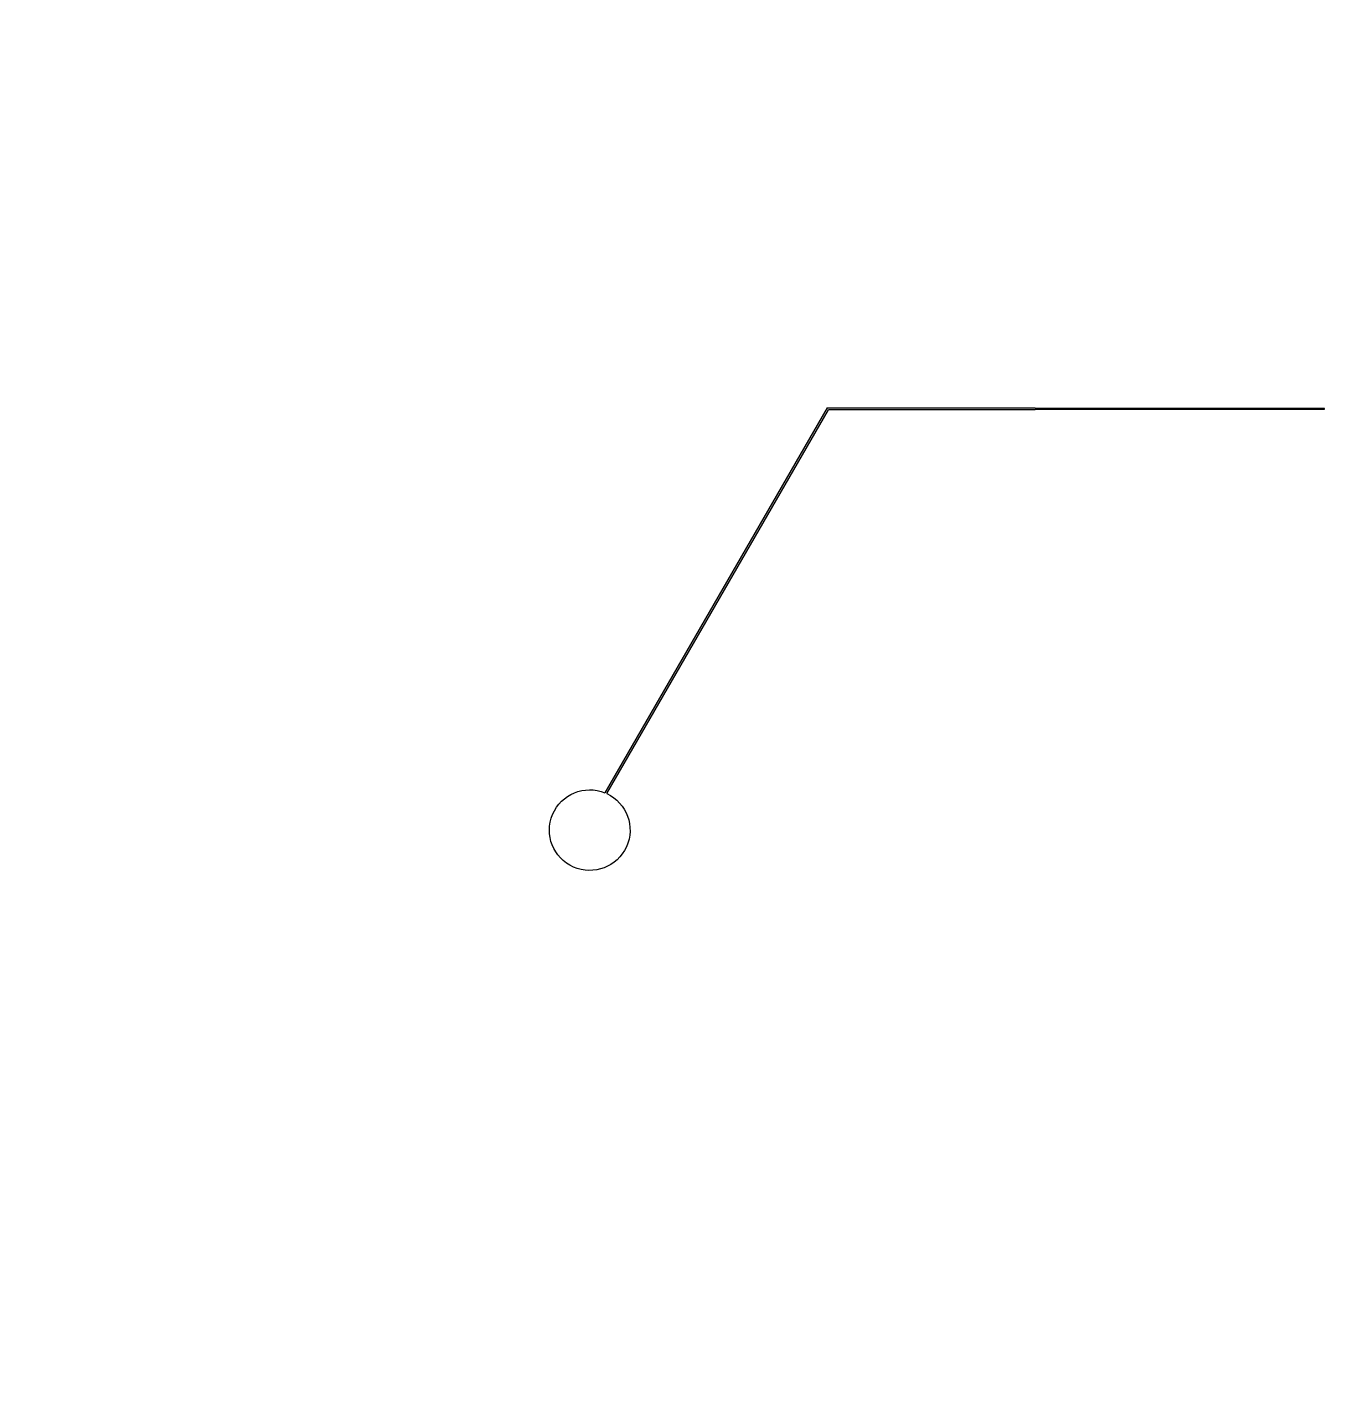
# Model space of a CAD drawing. Header units: inches. Extents: x 734146 to 834146, y 204695 to 304695.
# Drawn here: x 801116 to 807389, y 259874 to 266471 of the extents above; entities that cross this region are included whole.
import ezdxf

# ---------------------------------------------------------------- set-up
doc = ezdxf.new("R2010")
doc.units = ezdxf.units.IN
doc.header["$MEASUREMENT"] = 0

# ---------------------------------------------------------------- blocks, each defined once
blk = doc.blocks.new('*U39')
for p, q in [((-2303.7, -902.2), (-3378.3, 959.1)), ((-3369, 963.2), (-2297.8, -892.2)), ((-2303.7, -902.2), (-1297.9, -902.2)), ((-1297.9, -892.2), (-2297.8, -892.2)), ((-1297.9, -895.7), (-1297.9, -892.2)), ((-1297.9, -895.7), (-1294.9, -895.7)), ((-1294.9, -898.7), (-1297.9, -898.7)), ((-1297.9, -902.2), (-1297.9, -898.7)), ((-1294.9, -895.7), (-1294.9, -898.7))]:
    blk.add_line(p, q)
for points in [[(-1290.9, -895.7), (-1290.9, -898.7), (-1293.9, -898.7), (-1293.9, -895.7)], [(-1286.9, -895.7), (-1286.9, -898.7), (-1289.9, -898.7), (-1289.9, -895.7)], [(-1282.9, -895.7), (-1282.9, -898.7), (-1285.9, -898.7), (-1285.9, -895.7)], [(-1278.9, -895.7), (-1278.9, -898.7), (-1281.9, -898.7), (-1281.9, -895.7)], [(-1274.9, -895.7), (-1274.9, -898.7), (-1277.9, -898.7), (-1277.9, -895.7)], [(-1270.9, -895.7), (-1270.9, -898.7), (-1273.9, -898.7), (-1273.9, -895.7)], [(-1266.9, -895.7), (-1266.9, -898.7), (-1269.9, -898.7), (-1269.9, -895.7)], [(-1262.9, -895.7), (-1262.9, -898.7), (-1265.9, -898.7), (-1265.9, -895.7)], [(-1258.9, -895.7), (-1258.9, -898.7), (-1261.9, -898.7), (-1261.9, -895.7)], [(-1254.9, -895.7), (-1254.9, -898.7), (-1257.9, -898.7), (-1257.9, -895.7)], [(-1250.9, -895.7), (-1250.9, -898.7), (-1253.9, -898.7), (-1253.9, -895.7)], [(-1246.9, -895.7), (-1246.9, -898.7), (-1249.9, -898.7), (-1249.9, -895.7)], [(-1242.9, -895.7), (-1242.9, -898.7), (-1245.9, -898.7), (-1245.9, -895.7)], [(-1238.9, -895.7), (-1238.9, -898.7), (-1241.9, -898.7), (-1241.9, -895.7)], [(-1234.9, -895.7), (-1234.9, -898.7), (-1237.9, -898.7), (-1237.9, -895.7)], [(-1230.9, -895.7), (-1230.9, -898.7), (-1233.9, -898.7), (-1233.9, -895.7)], [(-1226.9, -895.7), (-1226.9, -898.7), (-1229.9, -898.7), (-1229.9, -895.7)], [(-1222.9, -895.7), (-1222.9, -898.7), (-1225.9, -898.7), (-1225.9, -895.7)], [(-1218.9, -895.7), (-1218.9, -898.7), (-1221.9, -898.7), (-1221.9, -895.7)], [(-1214.9, -895.7), (-1214.9, -898.7), (-1217.9, -898.7), (-1217.9, -895.7)], [(-1210.9, -895.7), (-1210.9, -898.7), (-1213.9, -898.7), (-1213.9, -895.7)], [(-1206.9, -895.7), (-1206.9, -898.7), (-1209.9, -898.7), (-1209.9, -895.7)], [(-1202.9, -895.7), (-1202.9, -898.7), (-1205.9, -898.7), (-1205.9, -895.7)], [(-1198.9, -895.7), (-1198.9, -898.7), (-1201.9, -898.7), (-1201.9, -895.7)], [(-1194.9, -895.7), (-1194.9, -898.7), (-1197.9, -898.7), (-1197.9, -895.7)], [(-1190.9, -895.7), (-1190.9, -898.7), (-1193.9, -898.7), (-1193.9, -895.7)], [(-1186.9, -895.7), (-1186.9, -898.7), (-1189.9, -898.7), (-1189.9, -895.7)], [(-1182.9, -895.7), (-1182.9, -898.7), (-1185.9, -898.7), (-1185.9, -895.7)], [(-1178.9, -895.7), (-1178.9, -898.7), (-1181.9, -898.7), (-1181.9, -895.7)], [(-1174.9, -895.7), (-1174.9, -898.7), (-1177.9, -898.7), (-1177.9, -895.7)], [(-1170.9, -895.7), (-1170.9, -898.7), (-1173.9, -898.7), (-1173.9, -895.7)], [(-1166.9, -895.7), (-1166.9, -898.7), (-1169.9, -898.7), (-1169.9, -895.7)], [(-1162.9, -895.7), (-1162.9, -898.7), (-1165.9, -898.7), (-1165.9, -895.7)], [(-1158.9, -895.7), (-1158.9, -898.7), (-1161.9, -898.7), (-1161.9, -895.7)], [(-1154.9, -895.7), (-1154.9, -898.7), (-1157.9, -898.7), (-1157.9, -895.7)], [(-1150.9, -895.7), (-1150.9, -898.7), (-1153.9, -898.7), (-1153.9, -895.7)], [(-1146.9, -895.7), (-1146.9, -898.7), (-1149.9, -898.7), (-1149.9, -895.7)], [(-1142.9, -895.7), (-1142.9, -898.7), (-1145.9, -898.7), (-1145.9, -895.7)], [(-1138.9, -895.7), (-1138.9, -898.7), (-1141.9, -898.7), (-1141.9, -895.7)], [(-1134.9, -895.7), (-1134.9, -898.7), (-1137.9, -898.7), (-1137.9, -895.7)], [(-1130.9, -895.7), (-1130.9, -898.7), (-1133.9, -898.7), (-1133.9, -895.7)], [(-1126.9, -895.7), (-1126.9, -898.7), (-1129.9, -898.7), (-1129.9, -895.7)], [(-1122.9, -895.7), (-1122.9, -898.7), (-1125.9, -898.7), (-1125.9, -895.7)], [(-1118.9, -895.7), (-1118.9, -898.7), (-1121.9, -898.7), (-1121.9, -895.7)], [(-1114.9, -895.7), (-1114.9, -898.7), (-1117.9, -898.7), (-1117.9, -895.7)], [(-1110.9, -895.7), (-1110.9, -898.7), (-1113.9, -898.7), (-1113.9, -895.7)], [(-1106.9, -895.7), (-1106.9, -898.7), (-1109.9, -898.7), (-1109.9, -895.7)], [(-1102.9, -895.7), (-1102.9, -898.7), (-1105.9, -898.7), (-1105.9, -895.7)], [(-1098.9, -895.7), (-1098.9, -898.7), (-1101.9, -898.7), (-1101.9, -895.7)], [(-1094.9, -895.7), (-1094.9, -898.7), (-1097.9, -898.7), (-1097.9, -895.7)], [(-1090.9, -895.7), (-1090.9, -898.7), (-1093.9, -898.7), (-1093.9, -895.7)], [(-1086.9, -895.7), (-1086.9, -898.7), (-1089.9, -898.7), (-1089.9, -895.7)], [(-1082.9, -895.7), (-1082.9, -898.7), (-1085.9, -898.7), (-1085.9, -895.7)], [(-1078.9, -895.7), (-1078.9, -898.7), (-1081.9, -898.7), (-1081.9, -895.7)], [(-1074.9, -895.7), (-1074.9, -898.7), (-1077.9, -898.7), (-1077.9, -895.7)], [(-1070.9, -895.7), (-1070.9, -898.7), (-1073.9, -898.7), (-1073.9, -895.7)], [(-1066.9, -895.7), (-1066.9, -898.7), (-1069.9, -898.7), (-1069.9, -895.7)], [(-1062.9, -895.7), (-1062.9, -898.7), (-1065.9, -898.7), (-1065.9, -895.7)], [(-1058.9, -895.7), (-1058.9, -898.7), (-1061.9, -898.7), (-1061.9, -895.7)], [(-1054.9, -895.7), (-1054.9, -898.7), (-1057.9, -898.7), (-1057.9, -895.7)], [(-1050.9, -895.7), (-1050.9, -898.7), (-1053.9, -898.7), (-1053.9, -895.7)], [(-1046.9, -895.7), (-1046.9, -898.7), (-1049.9, -898.7), (-1049.9, -895.7)], [(-1042.9, -895.7), (-1042.9, -898.7), (-1045.9, -898.7), (-1045.9, -895.7)], [(-1038.9, -895.7), (-1038.9, -898.7), (-1041.9, -898.7), (-1041.9, -895.7)], [(-1034.9, -895.7), (-1034.9, -898.7), (-1037.9, -898.7), (-1037.9, -895.7)], [(-1030.9, -895.7), (-1030.9, -898.7), (-1033.9, -898.7), (-1033.9, -895.7)], [(-1026.9, -895.7), (-1026.9, -898.7), (-1029.9, -898.7), (-1029.9, -895.7)], [(-1022.9, -895.7), (-1022.9, -898.7), (-1025.9, -898.7), (-1025.9, -895.7)], [(-1018.9, -895.7), (-1018.9, -898.7), (-1021.9, -898.7), (-1021.9, -895.7)], [(-1014.9, -895.7), (-1014.9, -898.7), (-1017.9, -898.7), (-1017.9, -895.7)], [(-1010.9, -895.7), (-1010.9, -898.7), (-1013.9, -898.7), (-1013.9, -895.7)], [(-1006.9, -895.7), (-1006.9, -898.7), (-1009.9, -898.7), (-1009.9, -895.7)], [(-1002.9, -895.7), (-1002.9, -898.7), (-1005.9, -898.7), (-1005.9, -895.7)], [(-998.9, -895.7), (-998.9, -898.7), (-1001.9, -898.7), (-1001.9, -895.7)], [(-994.9, -895.7), (-994.9, -898.7), (-997.9, -898.7), (-997.9, -895.7)], [(-990.9, -895.7), (-990.9, -898.7), (-993.9, -898.7), (-993.9, -895.7)], [(-986.9, -895.7), (-986.9, -898.7), (-989.9, -898.7), (-989.9, -895.7)], [(-982.9, -895.7), (-982.9, -898.7), (-985.9, -898.7), (-985.9, -895.7)], [(-978.9, -895.7), (-978.9, -898.7), (-981.9, -898.7), (-981.9, -895.7)], [(-974.9, -895.7), (-974.9, -898.7), (-977.9, -898.7), (-977.9, -895.7)], [(-970.9, -895.7), (-970.9, -898.7), (-973.9, -898.7), (-973.9, -895.7)], [(-966.9, -895.7), (-966.9, -898.7), (-969.9, -898.7), (-969.9, -895.7)], [(-962.9, -895.7), (-962.9, -898.7), (-965.9, -898.7), (-965.9, -895.7)], [(-958.9, -895.7), (-958.9, -898.7), (-961.9, -898.7), (-961.9, -895.7)], [(-954.9, -895.7), (-954.9, -898.7), (-957.9, -898.7), (-957.9, -895.7)], [(-950.9, -895.7), (-950.9, -898.7), (-953.9, -898.7), (-953.9, -895.7)], [(-946.9, -895.7), (-946.9, -898.7), (-949.9, -898.7), (-949.9, -895.7)], [(-942.9, -895.7), (-942.9, -898.7), (-945.9, -898.7), (-945.9, -895.7)], [(-938.9, -895.7), (-938.9, -898.7), (-941.9, -898.7), (-941.9, -895.7)], [(-934.9, -895.7), (-934.9, -898.7), (-937.9, -898.7), (-937.9, -895.7)], [(-930.9, -895.7), (-930.9, -898.7), (-933.9, -898.7), (-933.9, -895.7)], [(-926.9, -895.7), (-926.9, -898.7), (-929.9, -898.7), (-929.9, -895.7)], [(-922.9, -895.7), (-922.9, -898.7), (-925.9, -898.7), (-925.9, -895.7)], [(-918.9, -895.7), (-918.9, -898.7), (-921.9, -898.7), (-921.9, -895.7)], [(-914.9, -895.7), (-914.9, -898.7), (-917.9, -898.7), (-917.9, -895.7)], [(-910.9, -895.7), (-910.9, -898.7), (-913.9, -898.7), (-913.9, -895.7)], [(-906.9, -895.7), (-906.9, -898.7), (-909.9, -898.7), (-909.9, -895.7)], [(-902.9, -895.7), (-902.9, -898.7), (-905.9, -898.7), (-905.9, -895.7)], [(-898.9, -895.7), (-898.9, -898.7), (-901.9, -898.7), (-901.9, -895.7)], [(-894.9, -895.7), (-894.9, -898.7), (-897.9, -898.7), (-897.9, -895.7)], [(-890.9, -895.7), (-890.9, -898.7), (-893.9, -898.7), (-893.9, -895.7)], [(-886.9, -895.7), (-886.9, -898.7), (-889.9, -898.7), (-889.9, -895.7)], [(-882.9, -895.7), (-882.9, -898.7), (-885.9, -898.7), (-885.9, -895.7)], [(-878.9, -895.7), (-878.9, -898.7), (-881.9, -898.7), (-881.9, -895.7)], [(-874.9, -895.7), (-874.9, -898.7), (-877.9, -898.7), (-877.9, -895.7)], [(-870.9, -895.7), (-870.9, -898.7), (-873.9, -898.7), (-873.9, -895.7)], [(-866.9, -895.7), (-866.9, -898.7), (-869.9, -898.7), (-869.9, -895.7)], [(-862.9, -895.7), (-862.9, -898.7), (-865.9, -898.7), (-865.9, -895.7)], [(-858.9, -895.7), (-858.9, -898.7), (-861.9, -898.7), (-861.9, -895.7)], [(-854.9, -895.7), (-854.9, -898.7), (-857.9, -898.7), (-857.9, -895.7)], [(-850.9, -895.7), (-850.9, -898.7), (-853.9, -898.7), (-853.9, -895.7)], [(-846.9, -895.7), (-846.9, -898.7), (-849.9, -898.7), (-849.9, -895.7)], [(-842.9, -895.7), (-842.9, -898.7), (-845.9, -898.7), (-845.9, -895.7)], [(-838.9, -895.7), (-838.9, -898.7), (-841.9, -898.7), (-841.9, -895.7)], [(-834.9, -895.7), (-834.9, -898.7), (-837.9, -898.7), (-837.9, -895.7)], [(-830.9, -895.7), (-830.9, -898.7), (-833.9, -898.7), (-833.9, -895.7)], [(-826.9, -895.7), (-826.9, -898.7), (-829.9, -898.7), (-829.9, -895.7)], [(-822.9, -895.7), (-822.9, -898.7), (-825.9, -898.7), (-825.9, -895.7)], [(-818.9, -895.7), (-818.9, -898.7), (-821.9, -898.7), (-821.9, -895.7)], [(-814.9, -895.7), (-814.9, -898.7), (-817.9, -898.7), (-817.9, -895.7)], [(-810.9, -895.7), (-810.9, -898.7), (-813.9, -898.7), (-813.9, -895.7)], [(-806.9, -895.7), (-806.9, -898.7), (-809.9, -898.7), (-809.9, -895.7)], [(-802.9, -895.7), (-802.9, -898.7), (-805.9, -898.7), (-805.9, -895.7)], [(-798.9, -895.7), (-798.9, -898.7), (-801.9, -898.7), (-801.9, -895.7)], [(-794.9, -895.7), (-794.9, -898.7), (-797.9, -898.7), (-797.9, -895.7)], [(-790.9, -895.7), (-790.9, -898.7), (-793.9, -898.7), (-793.9, -895.7)], [(-786.9, -895.7), (-786.9, -898.7), (-789.9, -898.7), (-789.9, -895.7)], [(-782.9, -895.7), (-782.9, -898.7), (-785.9, -898.7), (-785.9, -895.7)], [(-778.9, -895.7), (-778.9, -898.7), (-781.9, -898.7), (-781.9, -895.7)], [(-774.9, -895.7), (-774.9, -898.7), (-777.9, -898.7), (-777.9, -895.7)], [(-770.9, -895.7), (-770.9, -898.7), (-773.9, -898.7), (-773.9, -895.7)], [(-766.9, -895.7), (-766.9, -898.7), (-769.9, -898.7), (-769.9, -895.7)], [(-762.9, -895.7), (-762.9, -898.7), (-765.9, -898.7), (-765.9, -895.7)], [(-758.9, -895.7), (-758.9, -898.7), (-761.9, -898.7), (-761.9, -895.7)], [(-754.9, -895.7), (-754.9, -898.7), (-757.9, -898.7), (-757.9, -895.7)], [(-750.9, -895.7), (-750.9, -898.7), (-753.9, -898.7), (-753.9, -895.7)], [(-746.9, -895.7), (-746.9, -898.7), (-749.9, -898.7), (-749.9, -895.7)], [(-742.9, -895.7), (-742.9, -898.7), (-745.9, -898.7), (-745.9, -895.7)], [(-738.9, -895.7), (-738.9, -898.7), (-741.9, -898.7), (-741.9, -895.7)], [(-734.9, -895.7), (-734.9, -898.7), (-737.9, -898.7), (-737.9, -895.7)], [(-730.9, -895.7), (-730.9, -898.7), (-733.9, -898.7), (-733.9, -895.7)], [(-726.9, -895.7), (-726.9, -898.7), (-729.9, -898.7), (-729.9, -895.7)], [(-722.9, -895.7), (-722.9, -898.7), (-725.9, -898.7), (-725.9, -895.7)], [(-718.9, -895.7), (-718.9, -898.7), (-721.9, -898.7), (-721.9, -895.7)], [(-714.9, -895.7), (-714.9, -898.7), (-717.9, -898.7), (-717.9, -895.7)], [(-710.9, -895.7), (-710.9, -898.7), (-713.9, -898.7), (-713.9, -895.7)], [(-706.9, -895.7), (-706.9, -898.7), (-709.9, -898.7), (-709.9, -895.7)], [(-702.9, -895.7), (-702.9, -898.7), (-705.9, -898.7), (-705.9, -895.7)], [(-698.9, -895.7), (-698.9, -898.7), (-701.9, -898.7), (-701.9, -895.7)], [(-694.9, -895.7), (-694.9, -898.7), (-697.9, -898.7), (-697.9, -895.7)], [(-690.9, -895.7), (-690.9, -898.7), (-693.9, -898.7), (-693.9, -895.7)], [(-686.9, -895.7), (-686.9, -898.7), (-689.9, -898.7), (-689.9, -895.7)], [(-682.9, -895.7), (-682.9, -898.7), (-685.9, -898.7), (-685.9, -895.7)], [(-678.9, -895.7), (-678.9, -898.7), (-681.9, -898.7), (-681.9, -895.7)], [(-674.9, -895.7), (-674.9, -898.7), (-677.9, -898.7), (-677.9, -895.7)], [(-670.9, -895.7), (-670.9, -898.7), (-673.9, -898.7), (-673.9, -895.7)], [(-666.9, -895.7), (-666.9, -898.7), (-669.9, -898.7), (-669.9, -895.7)], [(-662.9, -895.7), (-662.9, -898.7), (-665.9, -898.7), (-665.9, -895.7)], [(-658.9, -895.7), (-658.9, -898.7), (-661.9, -898.7), (-661.9, -895.7)], [(-654.9, -895.7), (-654.9, -898.7), (-657.9, -898.7), (-657.9, -895.7)], [(-650.9, -895.7), (-650.9, -898.7), (-653.9, -898.7), (-653.9, -895.7)], [(-646.9, -895.7), (-646.9, -898.7), (-649.9, -898.7), (-649.9, -895.7)], [(-642.9, -895.7), (-642.9, -898.7), (-645.9, -898.7), (-645.9, -895.7)], [(-638.9, -895.7), (-638.9, -898.7), (-641.9, -898.7), (-641.9, -895.7)], [(-634.9, -895.7), (-634.9, -898.7), (-637.9, -898.7), (-637.9, -895.7)], [(-630.9, -895.7), (-630.9, -898.7), (-633.9, -898.7), (-633.9, -895.7)], [(-626.9, -895.7), (-626.9, -898.7), (-629.9, -898.7), (-629.9, -895.7)], [(-622.9, -895.7), (-622.9, -898.7), (-625.9, -898.7), (-625.9, -895.7)], [(-618.9, -895.7), (-618.9, -898.7), (-621.9, -898.7), (-621.9, -895.7)], [(-614.9, -895.7), (-614.9, -898.7), (-617.9, -898.7), (-617.9, -895.7)], [(-610.9, -895.7), (-610.9, -898.7), (-613.9, -898.7), (-613.9, -895.7)], [(-606.9, -895.7), (-606.9, -898.7), (-609.9, -898.7), (-609.9, -895.7)], [(-602.9, -895.7), (-602.9, -898.7), (-605.9, -898.7), (-605.9, -895.7)], [(-598.9, -895.7), (-598.9, -898.7), (-601.9, -898.7), (-601.9, -895.7)], [(-594.9, -895.7), (-594.9, -898.7), (-597.9, -898.7), (-597.9, -895.7)], [(-590.9, -895.7), (-590.9, -898.7), (-593.9, -898.7), (-593.9, -895.7)], [(-586.9, -895.7), (-586.9, -898.7), (-589.9, -898.7), (-589.9, -895.7)], [(-582.9, -895.7), (-582.9, -898.7), (-585.9, -898.7), (-585.9, -895.7)], [(-578.9, -895.7), (-578.9, -898.7), (-581.9, -898.7), (-581.9, -895.7)], [(-574.9, -895.7), (-574.9, -898.7), (-577.9, -898.7), (-577.9, -895.7)], [(-570.9, -895.7), (-570.9, -898.7), (-573.9, -898.7), (-573.9, -895.7)], [(-566.9, -895.7), (-566.9, -898.7), (-569.9, -898.7), (-569.9, -895.7)], [(-562.9, -895.7), (-562.9, -898.7), (-565.9, -898.7), (-565.9, -895.7)], [(-558.9, -895.7), (-558.9, -898.7), (-561.9, -898.7), (-561.9, -895.7)], [(-554.9, -895.7), (-554.9, -898.7), (-557.9, -898.7), (-557.9, -895.7)], [(-550.9, -895.7), (-550.9, -898.7), (-553.9, -898.7), (-553.9, -895.7)], [(-546.9, -895.7), (-546.9, -898.7), (-549.9, -898.7), (-549.9, -895.7)], [(-542.9, -895.7), (-542.9, -898.7), (-545.9, -898.7), (-545.9, -895.7)], [(-538.9, -895.7), (-538.9, -898.7), (-541.9, -898.7), (-541.9, -895.7)], [(-534.9, -895.7), (-534.9, -898.7), (-537.9, -898.7), (-537.9, -895.7)], [(-530.9, -895.7), (-530.9, -898.7), (-533.9, -898.7), (-533.9, -895.7)], [(-526.9, -895.7), (-526.9, -898.7), (-529.9, -898.7), (-529.9, -895.7)], [(-522.9, -895.7), (-522.9, -898.7), (-525.9, -898.7), (-525.9, -895.7)], [(-518.9, -895.7), (-518.9, -898.7), (-521.9, -898.7), (-521.9, -895.7)], [(-514.9, -895.7), (-514.9, -898.7), (-517.9, -898.7), (-517.9, -895.7)], [(-510.9, -895.7), (-510.9, -898.7), (-513.9, -898.7), (-513.9, -895.7)], [(-506.9, -895.7), (-506.9, -898.7), (-509.9, -898.7), (-509.9, -895.7)], [(-502.9, -895.7), (-502.9, -898.7), (-505.9, -898.7), (-505.9, -895.7)], [(-498.9, -895.7), (-498.9, -898.7), (-501.9, -898.7), (-501.9, -895.7)], [(-494.9, -895.7), (-494.9, -898.7), (-497.9, -898.7), (-497.9, -895.7)], [(-490.9, -895.7), (-490.9, -898.7), (-493.9, -898.7), (-493.9, -895.7)], [(-486.9, -895.7), (-486.9, -898.7), (-489.9, -898.7), (-489.9, -895.7)], [(-482.9, -895.7), (-482.9, -898.7), (-485.9, -898.7), (-485.9, -895.7)], [(-478.9, -895.7), (-478.9, -898.7), (-481.9, -898.7), (-481.9, -895.7)], [(-474.9, -895.7), (-474.9, -898.7), (-477.9, -898.7), (-477.9, -895.7)], [(-470.9, -895.7), (-470.9, -898.7), (-473.9, -898.7), (-473.9, -895.7)], [(-466.9, -895.7), (-466.9, -898.7), (-469.9, -898.7), (-469.9, -895.7)], [(-462.9, -895.7), (-462.9, -898.7), (-465.9, -898.7), (-465.9, -895.7)], [(-458.9, -895.7), (-458.9, -898.7), (-461.9, -898.7), (-461.9, -895.7)], [(-454.9, -895.7), (-454.9, -898.7), (-457.9, -898.7), (-457.9, -895.7)], [(-450.9, -895.7), (-450.9, -898.7), (-453.9, -898.7), (-453.9, -895.7)], [(-446.9, -895.7), (-446.9, -898.7), (-449.9, -898.7), (-449.9, -895.7)], [(-442.9, -895.7), (-442.9, -898.7), (-445.9, -898.7), (-445.9, -895.7)], [(-438.9, -895.7), (-438.9, -898.7), (-441.9, -898.7), (-441.9, -895.7)], [(-434.9, -895.7), (-434.9, -898.7), (-437.9, -898.7), (-437.9, -895.7)], [(-430.9, -895.7), (-430.9, -898.7), (-433.9, -898.7), (-433.9, -895.7)], [(-426.9, -895.7), (-426.9, -898.7), (-429.9, -898.7), (-429.9, -895.7)], [(-422.9, -895.7), (-422.9, -898.7), (-425.9, -898.7), (-425.9, -895.7)], [(-418.9, -895.7), (-418.9, -898.7), (-421.9, -898.7), (-421.9, -895.7)], [(-414.9, -895.7), (-414.9, -898.7), (-417.9, -898.7), (-417.9, -895.7)], [(-410.9, -895.7), (-410.9, -898.7), (-413.9, -898.7), (-413.9, -895.7)], [(-406.9, -895.7), (-406.9, -898.7), (-409.9, -898.7), (-409.9, -895.7)], [(-402.9, -895.7), (-402.9, -898.7), (-405.9, -898.7), (-405.9, -895.7)], [(-398.9, -895.7), (-398.9, -898.7), (-401.9, -898.7), (-401.9, -895.7)], [(-394.9, -895.7), (-394.9, -898.7), (-397.9, -898.7), (-397.9, -895.7)], [(-390.9, -895.7), (-390.9, -898.7), (-393.9, -898.7), (-393.9, -895.7)], [(-386.9, -895.7), (-386.9, -898.7), (-389.9, -898.7), (-389.9, -895.7)], [(-382.9, -895.7), (-382.9, -898.7), (-385.9, -898.7), (-385.9, -895.7)], [(-378.9, -895.7), (-378.9, -898.7), (-381.9, -898.7), (-381.9, -895.7)], [(-374.9, -895.7), (-374.9, -898.7), (-377.9, -898.7), (-377.9, -895.7)], [(-370.9, -895.7), (-370.9, -898.7), (-373.9, -898.7), (-373.9, -895.7)], [(-366.9, -895.7), (-366.9, -898.7), (-369.9, -898.7), (-369.9, -895.7)], [(-362.9, -895.7), (-362.9, -898.7), (-365.9, -898.7), (-365.9, -895.7)], [(-358.9, -895.7), (-358.9, -898.7), (-361.9, -898.7), (-361.9, -895.7)], [(-354.9, -895.7), (-354.9, -898.7), (-357.9, -898.7), (-357.9, -895.7)], [(-350.9, -895.7), (-350.9, -898.7), (-353.9, -898.7), (-353.9, -895.7)], [(-346.9, -895.7), (-346.9, -898.7), (-349.9, -898.7), (-349.9, -895.7)], [(-342.9, -895.7), (-342.9, -898.7), (-345.9, -898.7), (-345.9, -895.7)], [(-338.9, -895.7), (-338.9, -898.7), (-341.9, -898.7), (-341.9, -895.7)], [(-334.9, -895.7), (-334.9, -898.7), (-337.9, -898.7), (-337.9, -895.7)], [(-330.9, -895.7), (-330.9, -898.7), (-333.9, -898.7), (-333.9, -895.7)], [(-326.9, -895.7), (-326.9, -898.7), (-329.9, -898.7), (-329.9, -895.7)], [(-322.9, -895.7), (-322.9, -898.7), (-325.9, -898.7), (-325.9, -895.7)], [(-318.9, -895.7), (-318.9, -898.7), (-321.9, -898.7), (-321.9, -895.7)], [(-314.9, -895.7), (-314.9, -898.7), (-317.9, -898.7), (-317.9, -895.7)], [(-310.9, -895.7), (-310.9, -898.7), (-313.9, -898.7), (-313.9, -895.7)], [(-306.9, -895.7), (-306.9, -898.7), (-309.9, -898.7), (-309.9, -895.7)], [(-302.9, -895.7), (-302.9, -898.7), (-305.9, -898.7), (-305.9, -895.7)], [(-298.9, -895.7), (-298.9, -898.7), (-301.9, -898.7), (-301.9, -895.7)], [(-294.9, -895.7), (-294.9, -898.7), (-297.9, -898.7), (-297.9, -895.7)], [(-290.9, -895.7), (-290.9, -898.7), (-293.9, -898.7), (-293.9, -895.7)], [(-286.9, -895.7), (-286.9, -898.7), (-289.9, -898.7), (-289.9, -895.7)], [(-282.9, -895.7), (-282.9, -898.7), (-285.9, -898.7), (-285.9, -895.7)], [(-278.9, -895.7), (-278.9, -898.7), (-281.9, -898.7), (-281.9, -895.7)], [(-274.9, -895.7), (-274.9, -898.7), (-277.9, -898.7), (-277.9, -895.7)], [(-270.9, -895.7), (-270.9, -898.7), (-273.9, -898.7), (-273.9, -895.7)], [(-266.9, -895.7), (-266.9, -898.7), (-269.9, -898.7), (-269.9, -895.7)], [(-262.9, -895.7), (-262.9, -898.7), (-265.9, -898.7), (-265.9, -895.7)], [(-258.9, -895.7), (-258.9, -898.7), (-261.9, -898.7), (-261.9, -895.7)], [(-254.9, -895.7), (-254.9, -898.7), (-257.9, -898.7), (-257.9, -895.7)], [(-250.9, -895.7), (-250.9, -898.7), (-253.9, -898.7), (-253.9, -895.7)], [(-246.9, -895.7), (-246.9, -898.7), (-249.9, -898.7), (-249.9, -895.7)], [(-242.9, -895.7), (-242.9, -898.7), (-245.9, -898.7), (-245.9, -895.7)], [(-238.9, -895.7), (-238.9, -898.7), (-241.9, -898.7), (-241.9, -895.7)], [(-234.9, -895.7), (-234.9, -898.7), (-237.9, -898.7), (-237.9, -895.7)], [(-230.9, -895.7), (-230.9, -898.7), (-233.9, -898.7), (-233.9, -895.7)], [(-226.9, -895.7), (-226.9, -898.7), (-229.9, -898.7), (-229.9, -895.7)], [(-222.9, -895.7), (-222.9, -898.7), (-225.9, -898.7), (-225.9, -895.7)], [(-218.9, -895.7), (-218.9, -898.7), (-221.9, -898.7), (-221.9, -895.7)], [(-214.9, -895.7), (-214.9, -898.7), (-217.9, -898.7), (-217.9, -895.7)], [(-210.9, -895.7), (-210.9, -898.7), (-213.9, -898.7), (-213.9, -895.7)], [(-206.9, -895.7), (-206.9, -898.7), (-209.9, -898.7), (-209.9, -895.7)], [(-202.9, -895.7), (-202.9, -898.7), (-205.9, -898.7), (-205.9, -895.7)], [(-198.9, -895.7), (-198.9, -898.7), (-201.9, -898.7), (-201.9, -895.7)], [(-194.9, -895.7), (-194.9, -898.7), (-197.9, -898.7), (-197.9, -895.7)], [(-190.9, -895.7), (-190.9, -898.7), (-193.9, -898.7), (-193.9, -895.7)], [(-186.9, -895.7), (-186.9, -898.7), (-189.9, -898.7), (-189.9, -895.7)], [(-182.9, -895.7), (-182.9, -898.7), (-185.9, -898.7), (-185.9, -895.7)], [(-178.9, -895.7), (-178.9, -898.7), (-181.9, -898.7), (-181.9, -895.7)], [(-174.9, -895.7), (-174.9, -898.7), (-177.9, -898.7), (-177.9, -895.7)], [(-170.9, -895.7), (-170.9, -898.7), (-173.9, -898.7), (-173.9, -895.7)], [(-166.9, -895.7), (-166.9, -898.7), (-169.9, -898.7), (-169.9, -895.7)], [(-162.9, -895.7), (-162.9, -898.7), (-165.9, -898.7), (-165.9, -895.7)], [(-158.9, -895.7), (-158.9, -898.7), (-161.9, -898.7), (-161.9, -895.7)], [(-154.9, -895.7), (-154.9, -898.7), (-157.9, -898.7), (-157.9, -895.7)], [(-150.9, -895.7), (-150.9, -898.7), (-153.9, -898.7), (-153.9, -895.7)], [(-146.9, -895.7), (-146.9, -898.7), (-149.9, -898.7), (-149.9, -895.7)], [(-142.9, -895.7), (-142.9, -898.7), (-145.9, -898.7), (-145.9, -895.7)], [(-138.9, -895.7), (-138.9, -898.7), (-141.9, -898.7), (-141.9, -895.7)], [(-134.9, -895.7), (-134.9, -898.7), (-137.9, -898.7), (-137.9, -895.7)], [(-130.9, -895.7), (-130.9, -898.7), (-133.9, -898.7), (-133.9, -895.7)], [(-126.9, -895.7), (-126.9, -898.7), (-129.9, -898.7), (-129.9, -895.7)], [(-122.9, -895.7), (-122.9, -898.7), (-125.9, -898.7), (-125.9, -895.7)], [(-118.9, -895.7), (-118.9, -898.7), (-121.9, -898.7), (-121.9, -895.7)], [(-114.9, -895.7), (-114.9, -898.7), (-117.9, -898.7), (-117.9, -895.7)], [(-110.9, -895.7), (-110.9, -898.7), (-113.9, -898.7), (-113.9, -895.7)], [(-106.9, -895.7), (-106.9, -898.7), (-109.9, -898.7), (-109.9, -895.7)], [(-102.9, -895.7), (-102.9, -898.7), (-105.9, -898.7), (-105.9, -895.7)], [(-98.9, -895.7), (-98.9, -898.7), (-101.9, -898.7), (-101.9, -895.7)], [(-94.9, -895.7), (-94.9, -898.7), (-97.9, -898.7), (-97.9, -895.7)], [(-90.9, -895.7), (-90.9, -898.7), (-93.9, -898.7), (-93.9, -895.7)], [(-86.9, -895.7), (-86.9, -898.7), (-89.9, -898.7), (-89.9, -895.7)], [(-82.9, -895.7), (-82.9, -898.7), (-85.9, -898.7), (-85.9, -895.7)], [(-78.9, -895.7), (-78.9, -898.7), (-81.9, -898.7), (-81.9, -895.7)], [(-74.9, -895.7), (-74.9, -898.7), (-77.9, -898.7), (-77.9, -895.7)], [(-70.9, -895.7), (-70.9, -898.7), (-73.9, -898.7), (-73.9, -895.7)], [(-66.9, -895.7), (-66.9, -898.7), (-69.9, -898.7), (-69.9, -895.7)], [(-62.9, -895.7), (-62.9, -898.7), (-65.9, -898.7), (-65.9, -895.7)], [(-58.9, -895.7), (-58.9, -898.7), (-61.9, -898.7), (-61.9, -895.7)], [(-54.9, -895.7), (-54.9, -898.7), (-57.9, -898.7), (-57.9, -895.7)], [(-50.9, -895.7), (-50.9, -898.7), (-53.9, -898.7), (-53.9, -895.7)], [(-46.9, -895.7), (-46.9, -898.7), (-49.9, -898.7), (-49.9, -895.7)], [(-42.9, -895.7), (-42.9, -898.7), (-45.9, -898.7), (-45.9, -895.7)], [(-38.9, -895.7), (-38.9, -898.7), (-41.9, -898.7), (-41.9, -895.7)], [(-34.9, -895.7), (-34.9, -898.7), (-37.9, -898.7), (-37.9, -895.7)], [(-30.9, -895.7), (-30.9, -898.7), (-33.9, -898.7), (-33.9, -895.7)], [(-26.9, -895.7), (-26.9, -898.7), (-29.9, -898.7), (-29.9, -895.7)], [(-22.9, -895.7), (-22.9, -898.7), (-25.9, -898.7), (-25.9, -895.7)], [(-18.9, -895.7), (-18.9, -898.7), (-21.9, -898.7), (-21.9, -895.7)], [(-14.9, -895.7), (-14.9, -898.7), (-17.9, -898.7), (-17.9, -895.7)], [(-10.9, -895.7), (-10.9, -898.7), (-13.9, -898.7), (-13.9, -895.7)], [(-6.9, -895.7), (-6.9, -898.7), (-9.9, -898.7), (-9.9, -895.7)], [(-2.9, -895.7), (-2.9, -898.7), (-5.9, -898.7), (-5.9, -895.7)], [(1.1, -895.7), (1.1, -898.7), (-1.9, -898.7), (-1.9, -895.7)], [(5.1, -895.7), (5.1, -898.7), (2.1, -898.7), (2.1, -895.7)], [(9.1, -895.7), (9.1, -898.7), (6.1, -898.7), (6.1, -895.7)], [(13.1, -895.7), (13.1, -898.7), (10.1, -898.7), (10.1, -895.7)], [(17.1, -895.7), (17.1, -898.7), (14.1, -898.7), (14.1, -895.7)], [(21.1, -895.7), (21.1, -898.7), (18.1, -898.7), (18.1, -895.7)], [(25.1, -895.7), (25.1, -898.7), (22.1, -898.7), (22.1, -895.7)], [(29.1, -895.7), (29.1, -898.7), (26.1, -898.7), (26.1, -895.7)], [(33.1, -895.7), (33.1, -898.7), (30.1, -898.7), (30.1, -895.7)], [(37.1, -895.7), (37.1, -898.7), (34.1, -898.7), (34.1, -895.7)], [(41.1, -895.7), (41.1, -898.7), (38.1, -898.7), (38.1, -895.7)], [(45.1, -895.7), (45.1, -898.7), (42.1, -898.7), (42.1, -895.7)], [(49.1, -895.7), (49.1, -898.7), (46.1, -898.7), (46.1, -895.7)], [(53.1, -895.7), (53.1, -898.7), (50.1, -898.7), (50.1, -895.7)], [(57.1, -895.7), (57.1, -898.7), (54.1, -898.7), (54.1, -895.7)], [(61.1, -895.7), (61.1, -898.7), (58.1, -898.7), (58.1, -895.7)], [(65.1, -895.7), (65.1, -898.7), (62.1, -898.7), (62.1, -895.7)], [(69.1, -895.7), (69.1, -898.7), (66.1, -898.7), (66.1, -895.7)], [(73.1, -895.7), (73.1, -898.7), (70.1, -898.7), (70.1, -895.7)], [(77.1, -895.7), (77.1, -898.7), (74.1, -898.7), (74.1, -895.7)], [(81.1, -895.7), (81.1, -898.7), (78.1, -898.7), (78.1, -895.7)], [(85.1, -895.7), (85.1, -898.7), (82.1, -898.7), (82.1, -895.7)], [(89.1, -895.7), (89.1, -898.7), (86.1, -898.7), (86.1, -895.7)], [(93.1, -895.7), (93.1, -898.7), (90.1, -898.7), (90.1, -895.7)], [(97.1, -895.7), (97.1, -898.7), (94.1, -898.7), (94.1, -895.7)], [(101.1, -895.7), (101.1, -898.7), (98.1, -898.7), (98.1, -895.7)]]:
    blk.add_lwpolyline(points, close=True)
blk.add_arc((-3452.1, 1139.6), 195, 295.21094, 292.24829)
blk = doc.blocks.new('*U41')
at = {"color": 0, "linetype": 'ByBlock', "lineweight": -2, "transparency": 16777216}
blk.add_blockref('*U39', (48000, 0), dxfattribs=at)

msp = doc.modelspace()

# ---------------------------------------------------------------- linework, layer by layer
msp.add_circle((784146.5, 254695.1), 50000)

# ---------------------------------------------------------------- block references
at = {"xscale": -1, "rotation": 180}
msp.add_blockref('*U41', (759287.3, 263729.1), dxfattribs=at)

doc.saveas('drawing.dxf')
